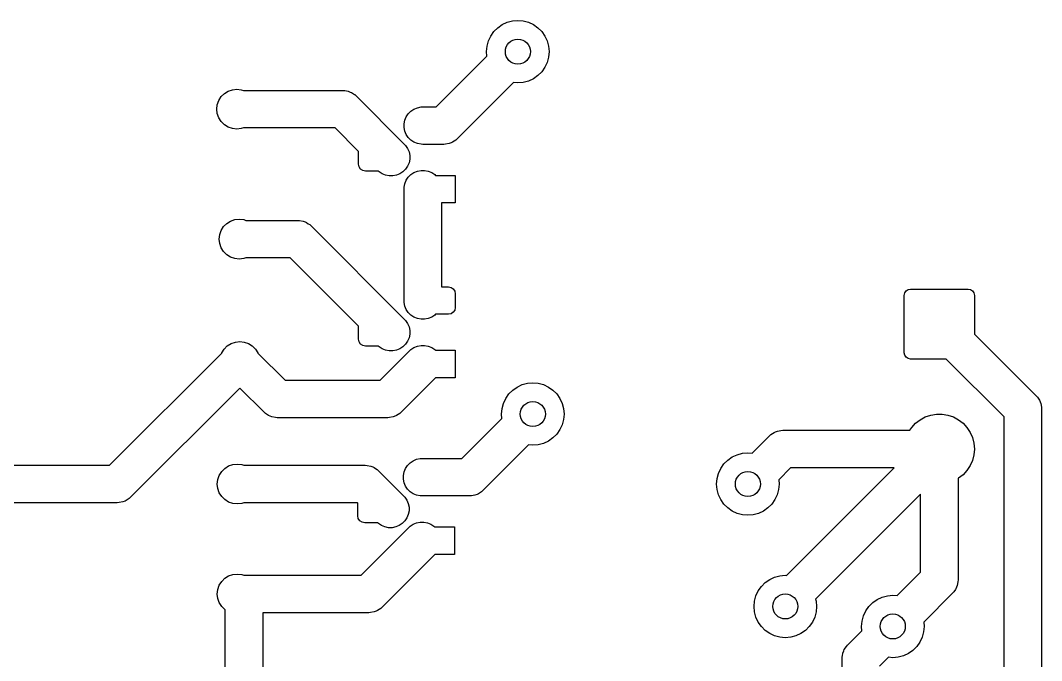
# Model space of a CAD drawing. Extents: x -0.03 to 4.48, y -0.11 to 2.88.
# Drawn here: x 2.876 to 4.484, y 1.798 to 2.807 of the extents above; entities that cross this region are included whole.
import ezdxf

# ---------------------------------------------------------------- set-up
doc = ezdxf.new("R2010")
doc.units = 0
doc.header["$MEASUREMENT"] = 0
doc.layers.add('BLACK', color=7, linetype='CONTINUOUS')

msp = doc.modelspace()

# ---------------------------------------------------------------- linework, layer by layer
at = {"layer": 'BLACK', "linetype": 'CONTINUOUS'}
for p, q in [((3.6274, 2.7952), (3.6344, 2.8001)), ((3.6344, 2.8001), (3.6422, 2.8037)), ((3.6422, 2.8037), (3.6505, 2.8059)), ((3.6505, 2.8059), (3.6591, 2.8067)), ((3.6591, 2.8067), (3.6676, 2.8059)), ((3.6676, 2.8059), (3.6759, 2.8037)), ((3.6759, 2.8037), (3.6837, 2.8001)), ((3.6837, 2.8001), (3.6907, 2.7952)), ((3.6128, 2.7743), (3.6164, 2.7821)), ((3.6164, 2.7821), (3.6214, 2.7891)), ((3.6214, 2.7891), (3.6274, 2.7952)), ((3.6907, 2.7952), (3.6968, 2.7891)), ((3.6968, 2.7891), (3.7017, 2.7821)), ((3.7017, 2.7821), (3.7053, 2.7743)), ((3.6098, 2.7575), (3.6106, 2.766)), ((3.6106, 2.766), (3.6128, 2.7743)), ((3.7053, 2.7743), (3.7075, 2.766)), ((3.7075, 2.766), (3.7083, 2.7575)), ((3.5303, 2.6705), (3.6104, 2.7506)), ((3.6104, 2.7506), (3.6098, 2.7575)), ((3.7083, 2.7575), (3.7075, 2.7489)), ((3.7053, 2.7406), (3.7017, 2.7329)), ((3.7075, 2.7489), (3.7053, 2.7406)), ((3.6907, 2.7198), (3.6837, 2.7149)), ((3.6968, 2.7258), (3.6907, 2.7198)), ((3.7017, 2.7329), (3.6968, 2.7258)), ((3.6522, 2.7089), (3.5634, 2.6201)), ((3.6591, 2.7083), (3.6522, 2.7089)), ((3.6676, 2.709), (3.6591, 2.7083)), ((3.6759, 2.7112), (3.6676, 2.709)), ((3.6837, 2.7149), (3.6759, 2.7112)), ((3.1882, 2.6806), (3.1919, 2.6866)), ((3.1919, 2.6866), (3.1969, 2.6916)), ((3.1969, 2.6916), (3.2029, 2.6953)), ((3.2029, 2.6953), (3.2095, 2.6976)), ((3.2095, 2.6976), (3.2165, 2.6984)), ((3.2165, 2.6984), (3.2235, 2.6976)), ((3.2235, 2.6976), (3.2269, 2.6965)), ((3.2269, 2.6965), (3.3835, 2.6965)), ((3.3835, 2.6965), (3.3864, 2.6963)), ((3.3864, 2.6963), (3.392, 2.6952)), ((3.392, 2.6952), (3.3952, 2.6939)), ((3.3952, 2.6939), (3.3974, 2.693)), ((3.3974, 2.693), (3.402, 2.6899)), ((3.402, 2.6899), (3.4022, 2.6898)), ((3.4022, 2.6898), (3.4043, 2.6878)), ((3.4043, 2.6878), (3.4803, 2.6118)), ((3.185, 2.6669), (3.1858, 2.6739)), ((3.1858, 2.6739), (3.1882, 2.6806)), ((3.5009, 2.6692), (3.5066, 2.6703)), ((3.5066, 2.6703), (3.5094, 2.6705)), ((3.5094, 2.6705), (3.5303, 2.6705)), ((3.1858, 2.6599), (3.185, 2.6669)), ((3.1882, 2.6533), (3.1858, 2.6599)), ((3.4812, 2.6495), (3.4834, 2.6549)), ((3.4834, 2.6549), (3.4866, 2.6597)), ((3.4866, 2.6597), (3.4907, 2.6638)), ((3.4907, 2.6638), (3.4955, 2.667)), ((3.4955, 2.667), (3.5009, 2.6692)), ((3.1919, 2.6473), (3.1882, 2.6533)), ((3.1969, 2.6423), (3.1919, 2.6473)), ((3.2029, 2.6386), (3.1969, 2.6423)), ((3.2095, 2.6362), (3.2029, 2.6386)), ((3.2269, 2.6374), (3.2235, 2.6362)), ((3.3712, 2.6374), (3.2269, 2.6374)), ((3.4083, 2.6004), (3.3712, 2.6374)), ((3.4801, 2.6438), (3.4812, 2.6495)), ((3.4801, 2.6381), (3.4801, 2.6438)), ((3.4812, 2.6324), (3.4801, 2.6381)), ((3.2165, 2.6354), (3.2095, 2.6362)), ((3.2235, 2.6362), (3.2165, 2.6354)), ((3.4834, 2.627), (3.4812, 2.6324)), ((3.4866, 2.6222), (3.4834, 2.627)), ((3.4907, 2.6181), (3.4866, 2.6222)), ((3.4803, 2.6118), (3.4823, 2.6097)), ((3.4823, 2.6097), (3.4855, 2.6049)), ((3.4955, 2.6149), (3.4907, 2.6181)), ((3.5009, 2.6127), (3.4955, 2.6149)), ((3.5066, 2.6116), (3.5009, 2.6127)), ((3.5094, 2.6114), (3.5066, 2.6116)), ((3.5425, 2.6114), (3.5094, 2.6114)), ((3.5454, 2.6116), (3.5425, 2.6114)), ((3.5511, 2.6127), (3.5454, 2.6116)), ((3.5542, 2.614), (3.5511, 2.6127)), ((3.5564, 2.6149), (3.5542, 2.614)), ((3.5613, 2.6181), (3.5564, 2.6149)), ((3.5634, 2.6201), (3.5613, 2.6181)), ((3.4083, 2.5801), (3.4083, 2.6004)), ((3.4855, 2.6049), (3.4877, 2.5995)), ((3.4877, 2.5995), (3.4888, 2.5938)), ((3.4888, 2.5938), (3.4888, 2.5881)), ((3.4091, 2.576), (3.4083, 2.5801)), ((3.4114, 2.5725), (3.4091, 2.576)), ((3.4855, 2.577), (3.4823, 2.5722)), ((3.4877, 2.5824), (3.4855, 2.577)), ((3.4888, 2.5881), (3.4877, 2.5824)), ((3.415, 2.5701), (3.4114, 2.5725)), ((3.4191, 2.5693), (3.415, 2.5701)), ((3.4394, 2.5693), (3.4191, 2.5693)), ((3.4407, 2.5681), (3.4394, 2.5693)), ((3.4455, 2.5649), (3.4407, 2.5681)), ((3.4509, 2.5627), (3.4455, 2.5649)), ((3.4566, 2.5616), (3.4509, 2.5627)), ((3.4623, 2.5616), (3.4566, 2.5616)), ((3.468, 2.5627), (3.4623, 2.5616)), ((3.4734, 2.5649), (3.468, 2.5627)), ((3.4782, 2.5681), (3.4734, 2.5649)), ((3.4823, 2.5722), (3.4782, 2.5681)), ((3.4834, 2.5549), (3.4866, 2.5597)), ((3.4866, 2.5597), (3.4907, 2.5638)), ((3.4907, 2.5638), (3.4955, 2.567)), ((3.4955, 2.567), (3.5009, 2.5692)), ((3.5009, 2.5692), (3.5066, 2.5703)), ((3.5066, 2.5703), (3.5123, 2.5703)), ((3.5123, 2.5703), (3.518, 2.5692)), ((3.518, 2.5692), (3.5234, 2.567)), ((3.5234, 2.567), (3.5282, 2.5638)), ((3.5282, 2.5638), (3.5294, 2.5626)), ((3.5294, 2.5626), (3.5606, 2.5626)), ((3.5606, 2.5626), (3.5606, 2.5193)), ((3.4799, 2.5409), (3.4801, 2.5438)), ((3.4799, 2.3654), (3.4799, 2.5409)), ((3.4801, 2.5438), (3.4812, 2.5495)), ((3.4812, 2.5495), (3.4834, 2.5549)), ((3.5606, 2.5193), (3.539, 2.5193)), ((3.539, 2.5193), (3.539, 2.387)), ((3.2068, 2.4906), (3.2135, 2.4929)), ((3.2135, 2.4929), (3.2205, 2.4937)), ((3.2205, 2.4937), (3.2275, 2.4929)), ((3.2275, 2.4929), (3.2308, 2.4917)), ((3.1921, 2.4759), (3.1958, 2.4818)), ((3.1958, 2.4818), (3.2008, 2.4868)), ((3.2008, 2.4868), (3.2068, 2.4906)), ((3.2308, 2.4917), (3.3126, 2.4917)), ((3.3126, 2.4917), (3.3155, 2.4916)), ((3.3155, 2.4916), (3.3212, 2.4905)), ((3.3212, 2.4905), (3.3243, 2.4892)), ((3.3243, 2.4892), (3.3265, 2.4882)), ((3.3265, 2.4882), (3.3291, 2.4865)), ((3.3291, 2.4865), (3.3313, 2.485)), ((3.3313, 2.485), (3.3335, 2.4831)), ((3.3335, 2.4831), (3.4803, 2.3362)), ((3.189, 2.4622), (3.1898, 2.4692)), ((3.1898, 2.4552), (3.189, 2.4622)), ((3.1898, 2.4692), (3.1921, 2.4759)), ((3.1921, 2.4485), (3.1898, 2.4552)), ((3.1958, 2.4426), (3.1921, 2.4485)), ((3.2008, 2.4376), (3.1958, 2.4426)), ((3.2068, 2.4338), (3.2008, 2.4376)), ((3.2135, 2.4315), (3.2068, 2.4338)), ((3.2205, 2.4307), (3.2135, 2.4315)), ((3.2275, 2.4315), (3.2205, 2.4307)), ((3.2308, 2.4327), (3.2275, 2.4315)), ((3.3004, 2.4327), (3.2308, 2.4327)), ((3.4083, 2.3248), (3.3004, 2.4327)), ((3.539, 2.387), (3.5498, 2.387)), ((3.5498, 2.387), (3.5539, 2.3862)), ((3.5539, 2.3862), (3.5575, 2.3838)), ((3.5575, 2.3838), (3.5598, 2.3803)), ((3.5598, 2.3803), (3.5606, 2.3762)), ((4.2685, 2.3774), (4.2706, 2.3806)), ((4.2706, 2.3806), (4.2738, 2.3827)), ((4.2738, 2.3827), (4.2776, 2.3835)), ((4.2776, 2.3835), (4.3681, 2.3835)), ((4.3681, 2.3835), (4.3719, 2.3827)), ((4.3719, 2.3827), (4.3751, 2.3806)), ((4.3751, 2.3806), (4.3772, 2.3774)), ((3.4801, 2.3625), (3.4799, 2.3654)), ((3.5606, 2.3762), (3.5606, 2.3545)), ((4.2677, 2.3736), (4.2685, 2.3774)), ((4.2677, 2.2831), (4.2677, 2.3736)), ((4.3772, 2.3774), (4.378, 2.3736)), ((4.378, 2.3736), (4.378, 2.3126)), ((3.4812, 2.3568), (3.4801, 2.3625)), ((3.4834, 2.3514), (3.4812, 2.3568)), ((3.4866, 2.3466), (3.4834, 2.3514)), ((3.5598, 2.3504), (3.5575, 2.3469)), ((3.5606, 2.3545), (3.5598, 2.3504)), ((3.4803, 2.3362), (3.4823, 2.3341)), ((3.4823, 2.3341), (3.4855, 2.3293)), ((3.4907, 2.3425), (3.4866, 2.3466)), ((3.4955, 2.3393), (3.4907, 2.3425)), ((3.5009, 2.3371), (3.4955, 2.3393)), ((3.5066, 2.336), (3.5009, 2.3371)), ((3.5123, 2.336), (3.5066, 2.336)), ((3.518, 2.3371), (3.5123, 2.336)), ((3.5234, 2.3393), (3.518, 2.3371)), ((3.5282, 2.3425), (3.5234, 2.3393)), ((3.5294, 2.3437), (3.5282, 2.3425)), ((3.5498, 2.3437), (3.5294, 2.3437)), ((3.5539, 2.3445), (3.5498, 2.3437)), ((3.5575, 2.3469), (3.5539, 2.3445)), ((3.4083, 2.3045), (3.4083, 2.3248)), ((3.4855, 2.3293), (3.4877, 2.3239)), ((3.4877, 2.3239), (3.4888, 2.3182)), ((3.4888, 2.3182), (3.4888, 2.3125)), ((3.2076, 2.2977), (3.2143, 2.3)), ((3.2143, 2.3), (3.2213, 2.3008)), ((3.2213, 2.3008), (3.2283, 2.3)), ((3.2283, 2.3), (3.2349, 2.2977)), ((3.4091, 2.3004), (3.4083, 2.3045)), ((3.4114, 2.2969), (3.4091, 2.3004)), ((3.4855, 2.3014), (3.4823, 2.2966)), ((3.4877, 2.3068), (3.4855, 2.3014)), ((3.4888, 2.3125), (3.4877, 2.3068)), ((4.378, 2.3126), (4.4752, 2.2154)), ((3.1929, 2.283), (3.1966, 2.2889)), ((3.1966, 2.2889), (3.2016, 2.2939)), ((3.2016, 2.2939), (3.2076, 2.2977)), ((3.2349, 2.2977), (3.2409, 2.2939)), ((3.2409, 2.2939), (3.2459, 2.2889)), ((3.2459, 2.2889), (3.2496, 2.283)), ((3.415, 2.2945), (3.4114, 2.2969)), ((3.4191, 2.2937), (3.415, 2.2945)), ((3.4394, 2.2937), (3.4191, 2.2937)), ((3.4407, 2.2925), (3.4394, 2.2937)), ((3.4455, 2.2893), (3.4407, 2.2925)), ((3.4421, 2.2398), (3.4886, 2.2862)), ((3.4509, 2.2871), (3.4455, 2.2893)), ((3.4566, 2.286), (3.4509, 2.2871)), ((3.4623, 2.286), (3.4566, 2.286)), ((3.468, 2.2871), (3.4623, 2.286)), ((3.4734, 2.2893), (3.468, 2.2871)), ((3.4782, 2.2925), (3.4734, 2.2893)), ((3.4823, 2.2966), (3.4782, 2.2925)), ((3.4886, 2.2862), (3.4907, 2.2882)), ((3.4907, 2.2882), (3.4955, 2.2914)), ((3.4955, 2.2914), (3.5009, 2.2936)), ((3.5009, 2.2936), (3.5066, 2.2947)), ((3.5066, 2.2947), (3.5123, 2.2947)), ((3.5123, 2.2947), (3.518, 2.2936)), ((3.518, 2.2936), (3.5234, 2.2914)), ((3.5234, 2.2914), (3.5282, 2.2882)), ((3.5282, 2.2882), (3.5294, 2.287)), ((3.5294, 2.287), (3.5606, 2.287)), ((3.5606, 2.287), (3.5606, 2.2437)), ((3.0161, 2.1059), (3.1927, 2.2825)), ((3.1927, 2.2825), (3.1929, 2.283)), ((3.2496, 2.283), (3.2498, 2.2825)), ((3.2498, 2.2825), (3.2925, 2.2398)), ((4.2685, 2.2793), (4.2677, 2.2831)), ((4.2706, 2.2761), (4.2685, 2.2793)), ((4.2738, 2.274), (4.2706, 2.2761)), ((4.2776, 2.2732), (4.2738, 2.274)), ((4.3338, 2.2732), (4.2776, 2.2732)), ((4.4248, 2.1823), (4.3338, 2.2732)), ((3.2925, 2.2398), (3.4421, 2.2398)), ((3.5296, 2.2437), (3.4752, 2.1894)), ((3.5606, 2.2437), (3.5296, 2.2437)), ((3.6741, 2.2351), (3.6827, 2.2358)), ((3.6827, 2.2358), (3.6912, 2.2351)), ((3.2213, 2.2275), (3.0492, 2.0555)), ((3.2594, 2.1894), (3.2213, 2.2275)), ((3.645, 2.2182), (3.651, 2.2243)), ((3.651, 2.2243), (3.6581, 2.2292)), ((3.6581, 2.2292), (3.6658, 2.2329)), ((3.6658, 2.2329), (3.6741, 2.2351)), ((3.6912, 2.2351), (3.6995, 2.2329)), ((3.6995, 2.2329), (3.7073, 2.2292)), ((3.7073, 2.2292), (3.7143, 2.2243)), ((3.7143, 2.2243), (3.7204, 2.2182)), ((3.6342, 2.1952), (3.6364, 2.2034)), ((3.6364, 2.2034), (3.6401, 2.2112)), ((3.6401, 2.2112), (3.645, 2.2182)), ((3.7204, 2.2182), (3.7253, 2.2112)), ((3.7253, 2.2112), (3.7289, 2.2034)), ((3.7289, 2.2034), (3.7311, 2.1952)), ((4.4752, 2.2154), (4.4772, 2.2132)), ((4.4772, 2.2132), (4.4804, 2.2084)), ((4.4804, 2.2084), (4.4826, 2.2031)), ((3.2616, 2.1874), (3.2594, 2.1894)), ((3.2664, 2.1842), (3.2616, 2.1874)), ((3.4731, 2.1874), (3.4682, 2.1842)), ((3.4752, 2.1894), (3.4731, 2.1874)), ((3.6335, 2.1866), (3.6342, 2.1952)), ((3.7311, 2.1952), (3.7319, 2.1866)), ((4.4826, 2.2031), (4.4837, 2.1974)), ((4.4837, 2.1974), (4.4839, 2.1945)), ((4.4839, 2.1945), (4.4839, 0.6315)), ((3.2717, 2.182), (3.2664, 2.1842)), ((3.2774, 2.1809), (3.2717, 2.182)), ((3.2803, 2.1807), (3.2774, 2.1809)), ((3.4543, 2.1807), (3.2803, 2.1807)), ((3.4572, 2.1809), (3.4543, 2.1807)), ((3.4629, 2.182), (3.4572, 2.1809)), ((3.4671, 2.1837), (3.4629, 2.182)), ((3.4682, 2.1842), (3.4671, 2.1837)), ((3.5708, 2.1165), (3.6341, 2.1798)), ((3.6341, 2.1798), (3.6335, 2.1866)), ((3.7311, 2.1781), (3.7289, 2.1698)), ((3.7319, 2.1866), (3.7311, 2.1781)), ((4.2793, 2.1654), (4.2855, 2.172)), ((4.2855, 2.172), (4.2927, 2.1776)), ((4.2927, 2.1776), (4.3007, 2.182)), ((4.3007, 2.182), (4.3093, 2.1849)), ((4.3093, 2.1849), (4.3183, 2.1864)), ((4.3183, 2.1864), (4.3274, 2.1864)), ((4.3274, 2.1864), (4.3364, 2.1849)), ((4.3364, 2.1849), (4.345, 2.182)), ((4.345, 2.182), (4.353, 2.1776)), ((4.353, 2.1776), (4.3602, 2.172)), ((4.3602, 2.172), (4.3663, 2.1654)), ((4.4248, 0.6437), (4.4248, 2.1823)), ((3.7204, 2.155), (3.7143, 2.1489)), ((3.7253, 2.162), (3.7204, 2.155)), ((3.7289, 2.1698), (3.7253, 2.162)), ((4.0576, 2.1543), (4.0599, 2.1558)), ((4.0599, 2.1558), (4.0625, 2.1575)), ((4.0625, 2.1575), (4.0647, 2.1585)), ((4.0647, 2.1585), (4.0678, 2.1598)), ((4.0678, 2.1598), (4.0735, 2.1609)), ((4.0735, 2.1609), (4.0764, 2.161)), ((4.0764, 2.161), (4.2765, 2.161)), ((4.2765, 2.161), (4.2793, 2.1654)), ((4.3663, 2.1654), (4.3713, 2.1577)), ((4.3713, 2.1577), (4.375, 2.1494)), ((3.6995, 2.1404), (3.6912, 2.1381)), ((3.7073, 2.144), (3.6995, 2.1404)), ((3.7143, 2.1489), (3.7073, 2.144)), ((4.0281, 2.125), (4.0555, 2.1524)), ((4.0555, 2.1524), (4.0576, 2.1543)), ((4.375, 2.1494), (4.3772, 2.1406)), ((4.3772, 2.1406), (4.378, 2.1315)), ((3.6758, 2.138), (3.6039, 2.0661)), ((3.6827, 2.1374), (3.6758, 2.138)), ((3.6912, 2.1381), (3.6827, 2.1374)), ((4.0044, 2.1226), (4.0127, 2.1248)), ((4.0127, 2.1248), (4.0213, 2.1256)), ((4.0213, 2.1256), (4.0281, 2.125)), ((4.378, 2.1315), (4.3772, 2.1224)), ((3.2037, 2.1048), (3.2103, 2.1071)), ((3.2103, 2.1071), (3.2173, 2.1079)), ((3.2173, 2.1079), (3.2243, 2.1071)), ((3.2243, 2.1071), (3.2277, 2.1059)), ((3.4854, 2.1057), (3.4895, 2.1098)), ((3.4895, 2.1098), (3.4943, 2.113)), ((3.4943, 2.113), (3.4997, 2.1153)), ((3.4997, 2.1153), (3.5054, 2.1164)), ((3.5054, 2.1164), (3.5083, 2.1165)), ((3.5083, 2.1165), (3.5708, 2.1165)), ((3.9786, 2.101), (3.9836, 2.108)), ((3.9836, 2.108), (3.9896, 2.1141)), ((3.9896, 2.1141), (3.9967, 2.119)), ((3.9967, 2.119), (4.0044, 2.1226)), ((4.375, 2.1136), (4.3713, 2.1053)), ((4.3772, 2.1224), (4.375, 2.1136)), ((2.8277, 2.1059), (3.0161, 2.1059)), ((3.1889, 2.09), (3.1927, 2.096)), ((3.1927, 2.096), (3.1977, 2.101)), ((3.1977, 2.101), (3.2037, 2.1048)), ((3.2277, 2.1059), (3.4189, 2.1059)), ((3.4189, 2.1059), (3.4218, 2.1058)), ((3.4218, 2.1058), (3.4275, 2.1046)), ((3.4275, 2.1046), (3.4306, 2.1033)), ((3.4306, 2.1033), (3.4328, 2.1024)), ((3.4328, 2.1024), (3.435, 2.1009)), ((3.435, 2.1009), (3.4376, 2.0992)), ((3.4376, 2.0992), (3.4398, 2.0973)), ((3.4398, 2.0973), (3.4791, 2.0579)), ((3.4789, 2.0899), (3.48, 2.0956)), ((3.48, 2.0956), (3.4822, 2.1009)), ((3.4822, 2.1009), (3.4854, 2.1057)), ((3.9728, 2.0849), (3.975, 2.0932)), ((3.975, 2.0932), (3.9786, 2.101)), ((4.0886, 2.102), (4.0699, 2.0832)), ((4.0821, 1.9325), (4.2515, 2.102)), ((4.2515, 2.102), (4.0886, 2.102)), ((4.3602, 2.0909), (4.353, 2.0854)), ((4.3663, 2.0976), (4.3602, 2.0909)), ((4.3713, 2.1053), (4.3663, 2.0976)), ((3.1858, 2.0764), (3.1866, 2.0834)), ((3.1866, 2.0694), (3.1858, 2.0764)), ((3.1866, 2.0834), (3.1889, 2.09)), ((3.4789, 2.0841), (3.4789, 2.0899)), ((3.48, 2.0784), (3.4789, 2.0841)), ((3.4822, 2.0731), (3.48, 2.0784)), ((3.972, 2.0764), (3.9728, 2.0849)), ((3.9728, 2.0678), (3.972, 2.0764)), ((4.0705, 2.0764), (4.0697, 2.0678)), ((4.0699, 2.0832), (4.0705, 2.0764)), ((4.353, 2.0854), (4.3524, 2.085)), ((4.3524, 2.085), (4.3524, 1.9252)), ((3.1889, 2.0627), (3.1866, 2.0694)), ((3.1927, 2.0567), (3.1889, 2.0627)), ((3.4854, 2.0683), (3.4822, 2.0731)), ((3.4895, 2.0642), (3.4854, 2.0683)), ((3.4943, 2.061), (3.4895, 2.0642)), ((3.4997, 2.0588), (3.4943, 2.061)), ((3.5054, 2.0576), (3.4997, 2.0588)), ((3.5916, 2.0588), (3.586, 2.0576)), ((3.5948, 2.06), (3.5916, 2.0588)), ((3.597, 2.061), (3.5948, 2.06)), ((3.6018, 2.0642), (3.597, 2.061)), ((3.6039, 2.0661), (3.6018, 2.0642)), ((3.975, 2.0595), (3.9728, 2.0678)), ((3.9786, 2.0518), (3.975, 2.0595)), ((4.0675, 2.0595), (4.0639, 2.0518)), ((4.0697, 2.0678), (4.0675, 2.0595)), ((4.2933, 2.0602), (4.128, 1.8949)), ((4.2933, 1.9374), (4.2933, 2.0602)), ((3.0283, 2.0469), (2.8277, 2.0469)), ((3.0312, 2.047), (3.0283, 2.0469)), ((3.0369, 2.0481), (3.0312, 2.047)), ((3.0406, 2.0496), (3.0369, 2.0481)), ((3.0423, 2.0503), (3.0406, 2.0496)), ((3.0471, 2.0536), (3.0423, 2.0503)), ((3.0492, 2.0555), (3.0471, 2.0536)), ((3.1977, 2.0518), (3.1927, 2.0567)), ((3.2037, 2.048), (3.1977, 2.0518)), ((3.2103, 2.0457), (3.2037, 2.048)), ((3.2173, 2.0449), (3.2103, 2.0457)), ((3.2243, 2.0457), (3.2173, 2.0449)), ((3.2277, 2.0469), (3.2243, 2.0457)), ((3.4067, 2.0469), (3.2277, 2.0469)), ((3.4071, 2.0464), (3.4067, 2.0469)), ((3.4071, 2.0262), (3.4071, 2.0464)), ((3.4791, 2.0579), (3.4811, 2.0557)), ((3.4811, 2.0557), (3.4843, 2.0509)), ((3.4843, 2.0509), (3.4865, 2.0456)), ((3.4865, 2.0456), (3.4877, 2.0399)), ((3.5083, 2.0575), (3.5054, 2.0576)), ((3.5831, 2.0575), (3.5083, 2.0575)), ((3.586, 2.0576), (3.5831, 2.0575)), ((3.9836, 2.0447), (3.9786, 2.0518)), ((3.9896, 2.0387), (3.9836, 2.0447)), ((4.059, 2.0447), (4.0529, 2.0387)), ((4.0639, 2.0518), (4.059, 2.0447)), ((3.4865, 2.0284), (3.4843, 2.0231)), ((3.4877, 2.0341), (3.4865, 2.0284)), ((3.4877, 2.0399), (3.4877, 2.0341)), ((3.9967, 2.0338), (3.9896, 2.0387)), ((4.0044, 2.0301), (3.9967, 2.0338)), ((4.0127, 2.0279), (4.0044, 2.0301)), ((4.0213, 2.0272), (4.0127, 2.0279)), ((4.0298, 2.0279), (4.0213, 2.0272)), ((4.0381, 2.0301), (4.0298, 2.0279)), ((4.0459, 2.0338), (4.0381, 2.0301)), ((4.0529, 2.0387), (4.0459, 2.0338)), ((3.4079, 2.022), (3.4071, 2.0262)), ((3.4103, 2.0185), (3.4079, 2.022)), ((3.4138, 2.0162), (3.4103, 2.0185)), ((3.4179, 2.0154), (3.4138, 2.0162)), ((3.4382, 2.0154), (3.4179, 2.0154)), ((3.4395, 2.0142), (3.4382, 2.0154)), ((3.4443, 2.011), (3.4395, 2.0142)), ((3.4497, 2.0088), (3.4443, 2.011)), ((3.4722, 2.011), (3.4668, 2.0088)), ((3.477, 2.0142), (3.4722, 2.011)), ((3.4811, 2.0183), (3.477, 2.0142)), ((3.4843, 2.0231), (3.4811, 2.0183)), ((3.4895, 2.0098), (3.4943, 2.013)), ((3.4943, 2.013), (3.4997, 2.0153)), ((3.4997, 2.0153), (3.5054, 2.0164)), ((3.5054, 2.0164), (3.5112, 2.0164)), ((3.5112, 2.0164), (3.5168, 2.0153)), ((3.5168, 2.0153), (3.5222, 2.013)), ((3.5222, 2.013), (3.527, 2.0098)), ((3.4122, 1.9327), (3.4874, 2.0079)), ((3.4554, 2.0076), (3.4497, 2.0088)), ((3.4612, 2.0076), (3.4554, 2.0076)), ((3.4668, 2.0088), (3.4612, 2.0076)), ((3.4874, 2.0079), (3.4895, 2.0098)), ((3.527, 2.0098), (3.5282, 2.0087)), ((3.5282, 2.0087), (3.5594, 2.0087)), ((3.5594, 2.0087), (3.5594, 1.9654)), ((3.5284, 1.9654), (3.4453, 1.8823)), ((3.5594, 1.9654), (3.5284, 1.9654)), ((3.1977, 1.9278), (3.2037, 1.9315)), ((3.2037, 1.9315), (3.2103, 1.9339)), ((3.2103, 1.9339), (3.2173, 1.9346)), ((3.2173, 1.9346), (3.2243, 1.9339)), ((3.2243, 1.9339), (3.2277, 1.9327)), ((3.2277, 1.9327), (3.4122, 1.9327)), ((4.0557, 1.9261), (4.0635, 1.9297)), ((4.0635, 1.9297), (4.0718, 1.9319)), ((4.0718, 1.9319), (4.0803, 1.9327)), ((4.0803, 1.9327), (4.0821, 1.9325)), ((4.2565, 1.9006), (4.2933, 1.9374)), ((3.1866, 1.9102), (3.1889, 1.9168)), ((3.1889, 1.9168), (3.1927, 1.9228)), ((3.1927, 1.9228), (3.1977, 1.9278)), ((4.0377, 1.9081), (4.0426, 1.9151)), ((4.0426, 1.9151), (4.0487, 1.9212)), ((4.0487, 1.9212), (4.0557, 1.9261)), ((4.3511, 1.9166), (4.3489, 1.9113)), ((4.3522, 1.9223), (4.3511, 1.9166)), ((4.3524, 1.9252), (4.3522, 1.9223)), ((3.1858, 1.9031), (3.1866, 1.9102)), ((3.1866, 1.8961), (3.1858, 1.9031)), ((4.0318, 1.892), (4.0341, 1.9003)), ((4.0341, 1.9003), (4.0377, 1.9081)), ((4.225, 1.8946), (4.2328, 1.8982)), ((4.2328, 1.8982), (4.2411, 1.9004)), ((4.2411, 1.9004), (4.2496, 1.9012)), ((4.2496, 1.9012), (4.2565, 1.9006)), ((4.3437, 1.9043), (4.2982, 1.8588)), ((4.3457, 1.9065), (4.3437, 1.9043)), ((4.3482, 1.9103), (4.3457, 1.9065)), ((4.3489, 1.9113), (4.3482, 1.9103)), ((3.1889, 1.8895), (3.1866, 1.8961)), ((3.1927, 1.8835), (3.1889, 1.8895)), ((3.1977, 1.8785), (3.1927, 1.8835)), ((3.4453, 1.8823), (3.4431, 1.8803)), ((4.0311, 1.8835), (4.0318, 1.892)), ((4.0318, 1.8749), (4.0311, 1.8835)), ((4.128, 1.8949), (4.1288, 1.892)), ((4.1288, 1.892), (4.1295, 1.8835)), ((4.1295, 1.8835), (4.1288, 1.8749)), ((4.207, 1.8766), (4.2119, 1.8836)), ((4.2119, 1.8836), (4.218, 1.8897)), ((4.218, 1.8897), (4.225, 1.8946)), ((3.1984, 1.8781), (3.1977, 1.8785)), ((3.1984, 1.6622), (3.1984, 1.8781)), ((3.4244, 1.8736), (3.2575, 1.8736)), ((3.2575, 1.8736), (3.2575, 1.6622)), ((3.4273, 1.8738), (3.4244, 1.8736)), ((3.433, 1.8749), (3.4273, 1.8738)), ((3.4361, 1.8762), (3.433, 1.8749)), ((3.4383, 1.8771), (3.4361, 1.8762)), ((3.4431, 1.8803), (3.4383, 1.8771)), ((4.0341, 1.8666), (4.0318, 1.8749)), ((4.0377, 1.8589), (4.0341, 1.8666)), ((4.1266, 1.8666), (4.1229, 1.8589)), ((4.1288, 1.8749), (4.1266, 1.8666)), ((4.2011, 1.8605), (4.2034, 1.8688)), ((4.2034, 1.8688), (4.207, 1.8766)), ((4.0426, 1.8518), (4.0377, 1.8589)), ((4.0487, 1.8458), (4.0426, 1.8518)), ((4.118, 1.8518), (4.1119, 1.8458)), ((4.1229, 1.8589), (4.118, 1.8518)), ((4.2004, 1.852), (4.2011, 1.8605)), ((4.201, 1.8451), (4.2004, 1.852)), ((4.2988, 1.852), (4.2981, 1.8434)), ((4.2982, 1.8588), (4.2988, 1.852)), ((4.0557, 1.8408), (4.0487, 1.8458)), ((4.0635, 1.8372), (4.0557, 1.8408)), ((4.0718, 1.835), (4.0635, 1.8372)), ((4.0803, 1.8343), (4.0718, 1.835)), ((4.0889, 1.835), (4.0803, 1.8343)), ((4.0971, 1.8372), (4.0889, 1.835)), ((4.1049, 1.8408), (4.0971, 1.8372)), ((4.1119, 1.8458), (4.1049, 1.8408)), ((4.1783, 1.8225), (4.201, 1.8451)), ((4.2959, 1.8351), (4.2922, 1.8274)), ((4.2981, 1.8434), (4.2959, 1.8351)), ((4.1732, 1.8155), (4.1764, 1.8203)), ((4.1764, 1.8203), (4.1783, 1.8225)), ((4.2873, 1.8203), (4.2812, 1.8143)), ((4.2922, 1.8274), (4.2873, 1.8203)), ((4.1697, 1.8016), (4.1698, 1.8045)), ((4.1697, 1.5465), (4.1697, 1.8016)), ((4.1698, 1.8045), (4.1701, 1.8057)), ((4.1701, 1.8057), (4.171, 1.8101)), ((4.171, 1.8101), (4.1725, 1.8138)), ((4.1725, 1.8138), (4.1732, 1.8155)), ((4.2428, 1.8034), (4.2287, 1.7893)), ((4.2496, 1.8028), (4.2428, 1.8034)), ((4.2582, 1.8035), (4.2496, 1.8028)), ((4.2664, 1.8057), (4.2582, 1.8035)), ((4.2742, 1.8093), (4.2664, 1.8057)), ((4.2812, 1.8143), (4.2742, 1.8093))]:
    msp.add_line(p, q, dxfattribs=at)
at = {"layer": 'BLACK'}
for centre in [(3.6591, 2.7575), (3.6827, 2.1866), (4.0213, 2.0764), (4.0803, 1.8835), (4.2496, 1.852)]:
    msp.add_circle(centre, 0.0197, dxfattribs=at)

doc.saveas('drawing.dxf')
